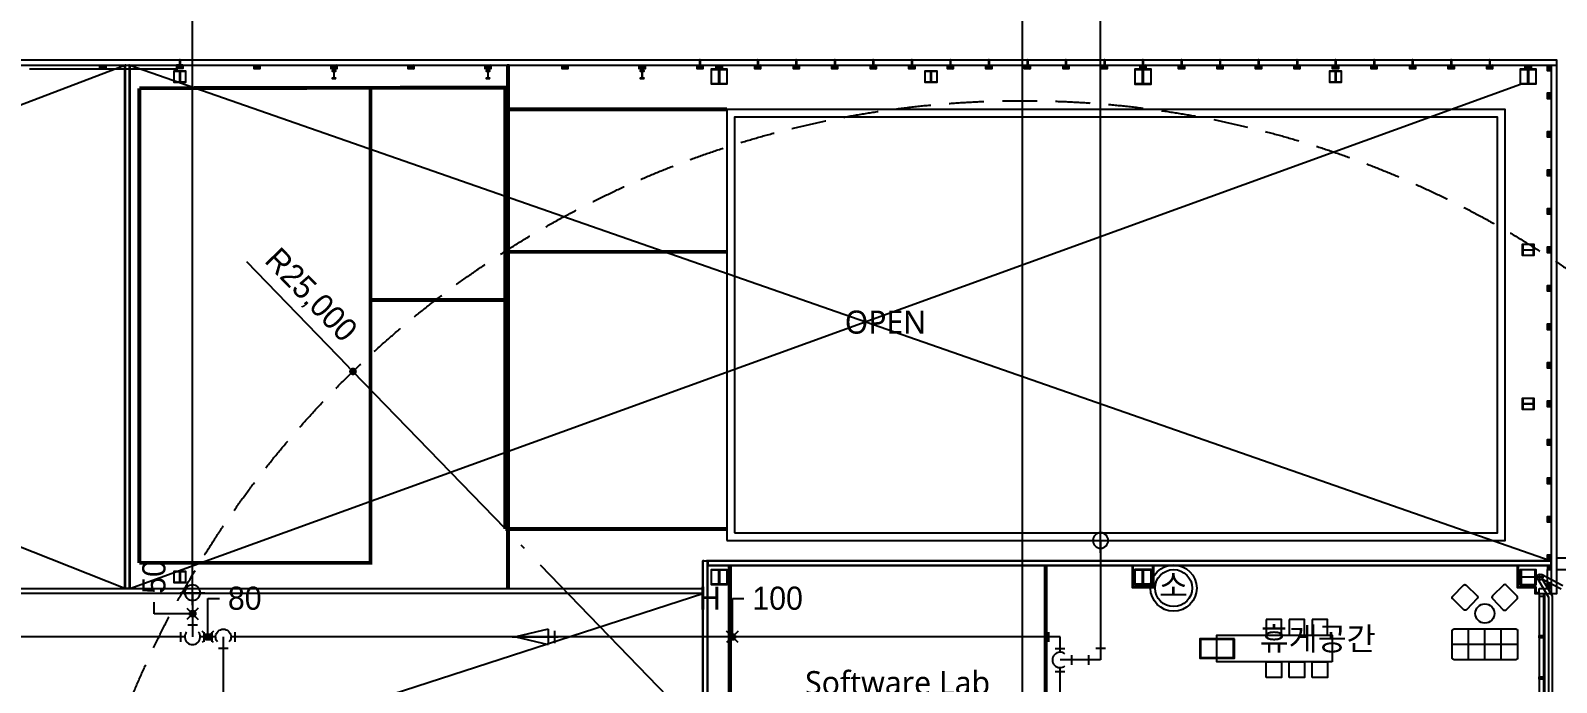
# Model space of a CAD drawing. Header units: millimetres. Extents: x 0 to 168200, y 0 to 118800.
# Drawn here: x 73648 to 113260, y 70187 to 87123 of the extents above; entities that cross this region are included whole.
import ezdxf
from ezdxf.enums import TextEntityAlignment as Align

# ---------------------------------------------------------------- set-up
doc = ezdxf.new("R2010")
doc.units = ezdxf.units.MM
doc.header["$LTSCALE"] = 200
for name, pattern in [('CEN-GAUN', [32.2, 30, -1, 0.2, -1]), ('CENTER', [50.8, 31.75, -6.35, 6.35, -6.35]), ('HID', [2.3, 1.5, -0.8]), ('HID2-GAUN', [3.75, 2.5, -1.25])]:
    doc.linetypes.add(name, pattern=pattern)
doc.layers.get('DEFPOINTS').update_dxf_attribs({"color": 137})
for name, color, linetype in [('AA-WAXM-FRAM', 7, 'Continuous'), ('AX', 2, 'Continuous'), ('BACK', 8, 'Continuous'), ('CEN', 1, 'CEN-GAUN'), ('H', 2, 'Continuous'), ('PIPE', 3, 'Continuous'), ('R', 1, 'Continuous'), ('TEXT', 2, 'Continuous'), ('메탈판넬-2', 8, 'Continuous')]:
    doc.layers.add(name, color=color, linetype=linetype)
doc.styles.add('ghs', font='')
doc.styles.add('돋움', font='')
doc.styles.add('스타일1', font='')
doc.styles.get('ghs').set_extended_font_data('Dotum')
doc.styles.get('돋움').set_extended_font_data('Dotum')
doc.styles.get('스타일1').set_extended_font_data('Malgun Gothic')
doc.dimstyles.new('M-200', dxfattribs={"dimscale": 200, "dimtxt": 3, "dimasz": 1, "dimexe": 1, "dimexo": 1, "dimgap": 1, "dimtad": 1, "dimdec": 0, "dimdsep": 46, "dimlunit": 6, "dimtxsty": '돋움', "dimblk": 'DOT', "dimcen": 1, "dimclrd": 256, "dimclre": 256, "dimclrt": 256, "dimazin": 0, "dimtfac": 1, "dimtdec": 0, "dimtix": 1, "dimtmove": 2, "dimatfit": 3, "dimldrblk": 'DOT', "dimfxl": 1, "dimtolj": 1, "dimtzin": 1, "dimlwd": -1, "dimlwe": -1, "dimarcsym": 0})

# ---------------------------------------------------------------- blocks, each defined once
blk = doc.blocks.new('f-004')
at = {"layer": 'PIPE', "color": 1, "linetype": 'CENTER'}
for p, q in [((-1.61, 0), (1.61, 0)), ((0, 1.61), (0, -1.61))]:
    blk.add_line(p, q, dxfattribs=at)
at = {"layer": 'PIPE', "color": 2}
blk.add_circle((0, 0), 1, dxfattribs=at)
blk = doc.blocks.new('a-018')
at = {"layer": 'AX'}
for p, q in [((-1.5, -0.63), (-1.5, 0.63)), ((0.63, 1.5), (-0.63, 1.5)), ((1.5, -0.63), (1.5, 0.63))]:
    blk.add_line(p, q, dxfattribs=at)
blk.add_arc((0, 0), 1, 140.9499, 39.0501, dxfattribs=at)
blk = doc.blocks.new('a-019')
at = {"layer": 'TEXT'}
h = blk.add_hatch(color=1, dxfattribs=at)
edge = h.paths.add_edge_path()
edge.add_arc((0, 0), 0.4, 0, 360)
at = {"layer": 'TEXT', "color": 1}
for p, q in [((-0.74, 0.74), (0.74, -0.74)), ((0.74, 0.74), (-0.74, -0.74))]:
    blk.add_line(p, q, dxfattribs=at)
blk.add_circle((0, 0), 0.4, dxfattribs=at)
blk = doc.blocks.new('c-011')
at = {"layer": 'AX'}
for p, q in [((0, 0), (-1, 4.2)), ((1, 4.2), (-1, 4.2)), ((0.8, 5), (-0.8, 5)), ((0, -0.5), (0, 5.5)), ((1, 4.2), (0, 0))]:
    blk.add_line(p, q, dxfattribs=at)
blk = doc.blocks.new('_DOT')
at = {"color": 0, "linetype": 'ByBlock'}
blk.add_line((-0.5, 0), (-1, 0), dxfattribs=at)
at = {"color": 0, "linetype": 'ByBlock', "const_width": 0.5}
blk.add_lwpolyline([(-0.25, 0, 1), (0.25, 0, 1)], format="xyb", close=True, dxfattribs=at)
blk = doc.blocks.new('*D840')
at = {"layer": 'CEN', "ltscale": 3}
for p, q in [((79258, 81120), (81880, 78411)), ((99402, 60300), (82019, 78267))]:
    blk.add_line(p, q, dxfattribs=at)
at = {"layer": 'DEFPOINTS', "color": 0}
for p in [(82019, 78267), (99402, 60300)]:
    blk.add_point(p, dxfattribs=at)
at = {"layer": 'CEN', "linetype": 'ByBlock', "xscale": 200, "yscale": 200, "zscale": 200, "rotation": 314.053847875248}
blk.add_blockref('_DOT', (82019, 78267), dxfattribs=at)
at = {"layer": 'CEN', "insert": (80901, 80226), "char_height": 600, "attachment_point": 5, "rotation": 314.0538, "style": '돋움'}
blk.add_mtext('\\A1;R25,000', dxfattribs=at)
blk = doc.blocks.new('2층 창문-1')
at = {"layer": 'BACK'}
for p, q in [((280985, 72465), (280985, 72405)), ((281135, 72465), (280985, 72465)), ((280985, 72405), (281111, 72405)), ((281111, 72405), (281111, 72465)), ((281111, 72435), (281135, 72435)), ((281135, 72435), (281135, 72465)), ((281111, 71350), (281135, 71350)), ((281111, 70275), (281135, 70275)), ((281111, 69200), (281135, 69200)), ((281111, 68125), (281135, 68125)), ((281111, 67050), (281135, 67050)), ((281111, 65975), (281135, 65975)), ((280985, 64930), (281111, 64930)), ((280985, 64870), (280985, 64930)), ((281135, 64870), (280985, 64870)), ((281111, 64930), (281111, 64870)), ((281111, 64900), (281135, 64900)), ((281135, 64900), (281135, 64870)), ((281285, 62930), (281285, 62870)), ((281435, 62930), (281285, 62930)), ((281285, 62870), (281411, 62870)), ((281411, 62870), (281411, 62930)), ((281411, 62900), (281435, 62900)), ((281435, 62900), (281435, 62930)), ((281411, 61900), (281435, 61900)), ((281411, 60900), (281435, 60900)), ((281411, 59900), (281435, 59900)), ((281411, 58900), (281435, 58900)), ((281411, 57900), (281435, 57900)), ((281411, 56900), (281435, 56900)), ((281411, 55900), (281435, 55900)), ((281411, 54900), (281435, 54900)), ((281411, 53900), (281435, 53900)), ((281411, 52900), (281435, 52900)), ((281411, 51900), (281435, 51900)), ((281411, 50900), (281435, 50900)), ((281411, 49900), (281435, 49900)), ((281411, 48900), (281435, 48900)), ((281411, 47900), (281435, 47900)), ((281411, 46900), (281435, 46900)), ((281411, 45900), (281435, 45900)), ((281411, 44900), (281435, 44900)), ((281411, 43900), (281435, 43900)), ((281411, 42900), (281435, 42900)), ((260670, 42615), (260730, 42615)), ((260670, 42465), (260670, 42615)), ((260730, 42489), (260670, 42489)), ((260700, 42465), (260670, 42465)), ((260700, 42489), (260700, 42465)), ((260730, 42615), (260730, 42489)), ((261700, 42489), (261700, 42465)), ((262700, 42489), (262700, 42465)), ((263700, 42489), (263700, 42465)), ((264700, 42489), (264700, 42465)), ((265700, 42489), (265700, 42465)), ((266700, 42489), (266700, 42465)), ((267700, 42489), (267700, 42465)), ((268700, 42489), (268700, 42465)), ((269700, 42489), (269700, 42465)), ((270700, 42489), (270700, 42465)), ((271700, 42489), (271700, 42465)), ((272700, 42489), (272700, 42465)), ((273140, 42615), (273140, 42489)), ((273200, 42615), (273140, 42615)), ((273140, 42489), (273200, 42489)), ((273170, 42489), (273170, 42465)), ((273170, 42465), (273200, 42465)), ((273200, 42465), (273200, 42615)), ((277199, 42615), (277259, 42615)), ((277199, 42465), (277199, 42615)), ((277259, 42489), (277199, 42489)), ((277229, 42465), (277199, 42465)), ((277229, 42489), (277229, 42465)), ((277259, 42615), (277259, 42489)), ((277700, 42489), (277700, 42465)), ((278700, 42489), (278700, 42465)), ((279700, 42489), (279700, 42465)), ((280700, 42489), (280700, 42465)), ((281242, 42615), (281284, 42615)), ((281368, 42489), (281242, 42615)), ((281284, 42615), (281284, 42657)), ((281284, 42657), (281410, 42531)), ((281410, 42489), (281368, 42489)), ((281410, 42531), (281410, 42489)), ((281410, 42489), (281434, 42465))]:
    blk.add_line(p, q, dxfattribs=at)
at = {"layer": 'BACK', "linetype": 'Continuous'}
for p, q in [((280985, 72405), (280985, 64930)), ((281285, 62930), (281285, 42615)), ((273140, 42615), (260730, 42615)), ((281284, 42615), (277199, 42615))]:
    blk.add_line(p, q, dxfattribs=at)
at = {"layer": 'BACK', "linetype": 'Continuous', "ltscale": 2}
for p, q in [((281111, 64900), (281111, 72435)), ((281135, 64900), (281135, 72435)), ((281410, 42489), (281410, 62930)), ((281434, 42465), (281434, 62900)), ((260700, 42489), (273170, 42489)), ((260700, 42465), (273170, 42465)), ((277199, 42489), (281410, 42489)), ((277228, 42465), (281434, 42465))]:
    blk.add_line(p, q, dxfattribs=at)
at = {"layer": 'BACK'}
for points in [[(280985, 71320), (280985, 71380), (281111, 71380), (281111, 71320)], [(280985, 70245), (280985, 70305), (281111, 70305), (281111, 70245)], [(280985, 69170), (280985, 69230), (281111, 69230), (281111, 69170)], [(280985, 68095), (280985, 68155), (281111, 68155), (281111, 68095)], [(280985, 67020), (280985, 67080), (281111, 67080), (281111, 67020)], [(280985, 65945), (280985, 66005), (281111, 66005), (281111, 65945)], [(281285, 61870), (281285, 61930), (281411, 61930), (281411, 61870)], [(281285, 60870), (281285, 60930), (281411, 60930), (281411, 60870)], [(281285, 59870), (281285, 59930), (281411, 59930), (281411, 59870)], [(281285, 58870), (281285, 58930), (281411, 58930), (281411, 58870)], [(281285, 57870), (281285, 57930), (281411, 57930), (281411, 57870)], [(281285, 56870), (281285, 56930), (281411, 56930), (281411, 56870)], [(281285, 55870), (281285, 55930), (281411, 55930), (281411, 55870)], [(281285, 54870), (281285, 54930), (281411, 54930), (281411, 54870)], [(281285, 53870), (281285, 53930), (281411, 53930), (281411, 53870)], [(281285, 52870), (281285, 52930), (281411, 52930), (281411, 52870)], [(281285, 51870), (281285, 51930), (281411, 51930), (281411, 51870)], [(281285, 50870), (281285, 50930), (281411, 50930), (281411, 50870)], [(281285, 49870), (281285, 49930), (281411, 49930), (281411, 49870)], [(281285, 48870), (281285, 48930), (281411, 48930), (281411, 48870)], [(281285, 47870), (281285, 47930), (281411, 47930), (281411, 47870)], [(281285, 46870), (281285, 46930), (281411, 46930), (281411, 46870)], [(281285, 45870), (281285, 45930), (281411, 45930), (281411, 45870)], [(281285, 44870), (281285, 44930), (281411, 44930), (281411, 44870)], [(281285, 43870), (281285, 43930), (281411, 43930), (281411, 43870)], [(281285, 42870), (281285, 42930), (281411, 42930), (281411, 42870)], [(261670, 42615), (261730, 42615), (261730, 42489), (261670, 42489)], [(262670, 42615), (262730, 42615), (262730, 42489), (262670, 42489)], [(263670, 42615), (263730, 42615), (263730, 42489), (263670, 42489)], [(264670, 42615), (264730, 42615), (264730, 42489), (264670, 42489)], [(265670, 42615), (265730, 42615), (265730, 42489), (265670, 42489)], [(266670, 42615), (266730, 42615), (266730, 42489), (266670, 42489)], [(267670, 42615), (267730, 42615), (267730, 42489), (267670, 42489)], [(268670, 42615), (268730, 42615), (268730, 42489), (268670, 42489)], [(269670, 42615), (269730, 42615), (269730, 42489), (269670, 42489)], [(270670, 42615), (270730, 42615), (270730, 42489), (270670, 42489)], [(271670, 42615), (271730, 42615), (271730, 42489), (271670, 42489)], [(272670, 42615), (272730, 42615), (272730, 42489), (272670, 42489)], [(277670, 42615), (277730, 42615), (277730, 42489), (277670, 42489)], [(278670, 42615), (278730, 42615), (278730, 42489), (278670, 42489)], [(279670, 42615), (279730, 42615), (279730, 42489), (279670, 42489)], [(280670, 42615), (280730, 42615), (280730, 42489), (280670, 42489)]]:
    blk.add_lwpolyline(points, close=True, dxfattribs=at)
blk = doc.blocks.new('x-stu-2Fcol')
at = {"layer": 'BACK'}
for points in [[(35850, -150), (35850, -135), (35977, -135, 0.414214), (35995, -117), (35995, 117, 0.414214), (35977, 135), (35850, 135), (35850, 150), (36150, 150), (36150, 135), (36023, 135, 0.414214), (36005, 117), (36005, -117, 0.414214), (36023, -135), (36150, -135), (36150, -150)], [(40050, -50), (40050, -41), (40016, -41, -0.414214), (40003, -28), (40003, 128, -0.414214), (40016, 141), (40050, 141), (40050, 150), (39950, 150), (39950, 141), (39984, 141, -0.414214), (39997, 128), (39997, -28, -0.414214), (39984, -41), (39950, -41), (39950, -50)], [(44050, -50), (44050, -41), (44016, -41, -0.414214), (44003, -28), (44003, 128, -0.414214), (44016, 141), (44050, 141), (44050, 150), (43950, 150), (43950, 141), (43984, 141, -0.414214), (43997, 128), (43997, -28, -0.414214), (43984, -41), (43950, -41), (43950, -50)], [(48050, -50), (48050, -41), (48016, -41, -0.414214), (48003, -28), (48003, 128, -0.414214), (48016, 141), (48050, 141), (48050, 150), (47950, 150), (47950, 141), (47984, 141, -0.414214), (47997, 128), (47997, -28, -0.414214), (47984, -41), (47950, -41), (47950, -50)], [(49800, -200), (49800, -179), (49972, -179, 0.414214), (49994, -157), (49994, 157, 0.414214), (49972, 179), (49800, 179), (49800, 200), (50200, 200), (50200, 179), (50028, 179, 0.414214), (50006, 157), (50006, -157, 0.414214), (50028, -179), (50200, -179), (50200, -200)], [(55350, -150), (55350, -135), (55477, -135, 0.414214), (55495, -117), (55495, 117, 0.414214), (55477, 135), (55350, 135), (55350, 150), (55650, 150), (55650, 135), (55523, 135, 0.414214), (55505, 117), (55505, -117, 0.414214), (55523, -135), (55650, -135), (55650, -150)], [(60798, -203), (60798, -179), (60970, -179, 0.414214), (60992, -157), (60992, 157, 0.414214), (60970, 179), (60798, 179), (60798, 203), (61202, 203), (61202, 179), (61030, 179, 0.414214), (61008, 157), (61008, -157, 0.414214), (61030, -179), (61202, -179), (61202, -203)], [(65850, -150), (65850, -135), (65977, -135, 0.414214), (65995, -117), (65995, 117, 0.414214), (65977, 135), (65850, 135), (65850, 150), (66150, 150), (66150, 135), (66023, 135, 0.414214), (66005, 117), (66005, -117, 0.414214), (66023, -135), (66150, -135), (66150, -150)], [(70800, -200), (70800, -179), (70972, -179, 0.414214), (70994, -157), (70994, 157, 0.414214), (70972, 179), (70800, 179), (70800, 200), (71200, 200), (71200, 179), (71029, 179, 0.414214), (71007, 157), (71007, -157, 0.414214), (71029, -179), (71200, -179), (71200, -200)], [(70850, -4350), (70865, -4350), (70865, -4477, 0.414214), (70883, -4495), (71117, -4495, 0.414214), (71135, -4477), (71135, -4350), (71150, -4350), (71150, -4650), (71135, -4650), (71135, -4523, 0.414214), (71117, -4505), (70883, -4505, 0.414214), (70865, -4523), (70865, -4650), (70850, -4650)], [(70850, -8350), (70865, -8350), (70865, -8477, 0.414214), (70883, -8495), (71117, -8495, 0.414214), (71135, -8477), (71135, -8350), (71150, -8350), (71150, -8650), (71135, -8650), (71135, -8523, 0.414214), (71117, -8505), (70883, -8505, 0.414214), (70865, -8523), (70865, -8650), (70850, -8650)], [(35850, -13150), (35850, -13135), (35977, -13135, 0.414214), (35995, -13117), (35995, -12883, 0.414214), (35977, -12865), (35850, -12865), (35850, -12850), (36150, -12850), (36150, -12865), (36023, -12865, 0.414214), (36005, -12883), (36005, -13117, 0.414214), (36023, -13135), (36150, -13135), (36150, -13150)], [(49800, -13200), (49800, -13179), (49972, -13179, 0.414214), (49994, -13157), (49994, -12843, 0.414214), (49972, -12821), (49800, -12821), (49800, -12800), (50200, -12800), (50200, -12821), (50028, -12821, 0.414214), (50006, -12843), (50006, -13157, 0.414214), (50028, -13179), (50200, -13179), (50200, -13200)], [(60798, -13179), (60969, -13179, 0.414214), (60991, -13157), (60991, -12843, 0.414214), (60969, -12821), (60798, -12821), (60798, -12793), (61202, -12793), (61202, -12821), (61031, -12821, 0.414214), (61009, -12843), (61009, -13157, 0.414214), (61031, -13179), (61202, -13179), (61202, -13207), (60798, -13207)], [(70800, -12800), (70821, -12800), (70821, -12971, 0.414214), (70843, -12993), (71157, -12993, 0.414214), (71179, -12971), (71179, -12800), (71200, -12800), (71200, -13200), (71179, -13200), (71179, -13028, 0.414214), (71157, -13006), (70843, -13006, 0.414214), (70821, -13028), (70821, -13200), (70800, -13200)]]:
    blk.add_lwpolyline(points, format="xyb", close=True, dxfattribs=at)
for points in [[(35850, 150), (36150, 150), (36150, -150), (35850, -150)], [(49800, 200), (50200, 200), (50200, -200), (49800, -200)], [(55350, 150), (55650, 150), (55650, -150), (55350, -150)], [(60798, 203), (61202, 203), (61202, -203), (60798, -203)], [(65850, 150), (66150, 150), (66150, -150), (65850, -150)], [(70800, 200), (71200, 200), (71200, -200), (70800, -200)], [(71150, -4350), (71150, -4650), (70850, -4650), (70850, -4350)], [(71150, -8350), (71150, -8650), (70850, -8650), (70850, -8350)], [(35850, -12850), (36150, -12850), (36150, -13150), (35850, -13150)], [(49800, -12800), (50200, -12800), (50200, -13200), (49800, -13200)], [(60798, -12793), (61202, -12793), (61202, -13207), (60798, -13207)], [(71200, -12800), (71200, -13200), (70800, -13200), (70800, -12800)]]:
    blk.add_lwpolyline(points, close=True, dxfattribs=at)
blk = doc.blocks.new('100x100')
at = {"layer": 'BACK'}
for p, q in [((-96, 96), (-5, 5)), ((-5, 96), (-96, 5)), ((-96, 96), (-5, 5)), ((-96, 96), (-5, 5)), ((-5, 96), (-96, 5)), ((-96, 96), (-5, 5)), ((-5, 96), (-96, 5)), ((-5, 96), (-96, 5))]:
    blk.add_line(p, q, dxfattribs=at)
for points in [[(-100, 0), (0, 0), (0, 100), (-100, 100)], [(-96, 5), (-5, 5), (-5, 96), (-96, 96)]]:
    blk.add_lwpolyline(points, close=True, dxfattribs=at)
blk = doc.blocks.new('%%P150RD')
at = {"layer": 'BACK'}
for p, q in [((-87.5, 0), (87.5, 0)), ((0, 87.5), (0, -87.5))]:
    blk.add_line(p, q, dxfattribs=at)
blk.add_circle((0, 0), 75, dxfattribs=at)
blk = doc.blocks.new('SQ-PIPE-100X100X4.5TS')
at = {"layer": 'BACK'}
for p, q in [((-71, 4), (71, 96)), ((71, 4), (-71, 96))]:
    blk.add_line(p, q, dxfattribs=at)
for points in [[(75, 0), (75, 100), (-75, 100), (-75, 0)], [(71, 4), (71, 96), (-71, 96), (-71, 4)]]:
    blk.add_lwpolyline(points, close=True, dxfattribs=at)
blk = doc.blocks.new('SQ-PIPE-100X100X4.5T')
at = {"layer": 'BACK'}
for p, q in [((-89, 8), (46, 8)), ((-89, -8), (46, -8))]:
    blk.add_line(p, q, dxfattribs=at)
blk.add_circle((-69, 0), 7.5, dxfattribs=at)
blk.add_arc((-102, 0), 15.1, 330.1372, 29.8628, dxfattribs=at)
blk = doc.blocks.new('X-PIPE-2f 하지')
at = {"layer": 'AA-WAXM-FRAM', "color": 8}
blk.add_line((32100, 200), (35950, 200), dxfattribs=at)
at = {"layer": 'AA-WAXM-FRAM', "rotation": 90}
for p, xscale in [((36000, 346), -1.000000000000006), ((49500, 346), -1.000000000000006), ((51000, 346), -1.000000000000006), ((52000, 346), -1.000000000000006), ((53000, 346), -1.000000000000006), ((54000, 346), -1.000000000000006), ((55000, 346), -1.000000000000006), ((56000, 346), -1.000000000000006), ((57000, 346), -1.000000000000006), ((58000, 346), -1.000000000000006), ((59000, 346), -1.000000000000006), ((60000, 346), -1.000000000000006), ((61000, 346), -1.000000000000004), ((62000, 346), -1.000000000000006), ((63000, 346), -1.000000000000006), ((64000, 346), -1.000000000000006), ((65000, 346), -1.000000000000006), ((66000, 346), -1.000000000000004), ((67000, 346), -1.000000000000006), ((68000, 346), -1.000000000000006), ((69000, 346), -1.000000000000006), ((70000, 346), -1.000000000000006)]:
    blk.add_blockref('SQ-PIPE-100X100X4.5T', p, dxfattribs=dict(at, xscale=xscale))
at = {"layer": '메탈판넬-2'}
for p, xscale, rotation in [((34000, 300), -1, 180), ((36000, 308), -1, 180), ((38000, 300), -1, 180), ((40000, 300), -1, 180), ((42000, 300), -1, 180), ((44000, 300), -1, 180), ((46000, 300), -1, 180), ((48000, 300), -1, 180), ((49500, 300), -1, 180), ((50000, 300), -1, 180), ((51000, 300), -1, 180), ((52000, 300), -1, 180), ((53000, 300), -1, 180), ((54000, 300), -1, 180), ((55000, 300), -1, 180), ((56000, 300), -1, 180), ((57000, 300), -1, 180), ((58000, 300), -1, 180), ((59000, 300), -1, 180), ((60000, 300), -1, 180), ((61000, 300), -1, 180), ((62000, 300), -1, 180), ((63000, 300), -1, 180), ((64000, 300), -1, 180), ((65000, 300), -1, 180), ((66000, 300), -1, 180), ((67000, 300), -1, 180), ((68000, 300), -1, 180), ((69000, 300), -1, 180), ((70000, 300), -1, 180), ((71000, 300), -1, 180), ((71600, 225), -1.000000000000002, 90), ((71600, -500), -1.000000000000004, 90), ((71600, -1500), -1.000000000000004, 90), ((71600, -2500), -1.000000000000004, 90), ((71600, -3500), -1.000000000000004, 90), ((71600, -4500), -1.000000000000004, 90), ((71600, -5500), -1.000000000000004, 90), ((71600, -6500), -1.000000000000004, 90), ((71600, -7500), -1.000000000000004, 90), ((71600, -8500), -1.000000000000004, 90), ((71600, -9500), -1.000000000000004, 90), ((71600, -10500), -1.000000000000004, 90), ((71600, -11500), -1.000000000000004, 90), ((71600, -12500), -1.000000000000004, 90), ((71600, -13225), -1.000000000000002, 90)]:
    blk.add_blockref('SQ-PIPE-100X100X4.5TS', p, dxfattribs=dict(at, xscale=xscale, rotation=rotation))

msp = doc.modelspace()

# ---------------------------------------------------------------- linework, layer by layer
at = {"layer": 'AX'}
for p, q in [((76854, 71972.1), (76854, 72272.1)), ((78251.9, 71372.6), (78251.9, 72372.6)), ((78251.9, 72372.6), (78551.9, 72372.6)), ((91866.9, 71372.6), (91866.9, 72372.6)), ((91866.9, 72372.6), (92166.9, 72372.6)), ((77854, 71972.1), (76854, 71972.1)), ((100075.5, 71498.6), (100075.5, 71246.6)), ((100249.5, 71072.6), (100501.5, 71072.6)), ((101550.8, 71072.6), (101298.8, 71072.6)), ((101124.8, 70646.6), (101124.8, 70898.6))]:
    msp.add_line(p, q, dxfattribs=at)
at = {"layer": 'BACK'}
for p, q in [((41225, 86225), (113260, 86225)), ((41725, 73125), (76100, 86225)), ((76100, 72625), (41725, 86225)), ((76225, 86225), (113125, 73350)), ((86022.1, 72625), (86022.1, 86225)), ((86072.1, 72625), (86072.1, 86225)), ((113125, 86225), (113125, 72490)), ((76225, 72625), (112325, 85725)), ((113025, 72725), (113025, 73124.5)), ((41225, 56350), (91100, 72500)), ((112810, 72625), (113125, 72625)), ((112810, 72490), (112810, 72625)), ((110976.6, 70778.5), (110976.6, 71578.5)), ((111401.6, 70778.5), (111401.6, 71578.5)), ((111826.6, 70778.5), (111826.6, 71578.5)), ((110551.6, 71178.5), (112251.6, 71178.5))]:
    msp.add_line(p, q, dxfattribs=at)
for points in [[(41090, 42490), (41090, 86360), (113260, 86360), (113260, 72490), (112810, 72490)], [(76100, 86225), (76225, 86225), (76225, 72625), (76100, 72625), (76100, 86225)], [(76125, 86225), (76125, 86221), (76104, 86221), (76104, 72629), (76221, 72629), (76221, 86221), (76200, 86221), (76200, 86225)], [(91100, 73350), (91225, 73350), (91225, 65425), (91100, 65425), (91100, 73350)], [(91125, 73350), (91125, 73346), (91104, 73346), (91104, 65429), (91221, 65429), (91221, 73346), (91200, 73346), (91200, 73350)], [(91225, 73225), (91225, 73350), (113125, 73350), (113125, 73225), (91225, 73225)], [(91225, 73287.5), (91229, 73287.5), (91229, 73229), (113121, 73229), (113121, 73346), (91229, 73346), (91229, 73287.5), (91225, 73287.5)], [(113260, 73425), (115625, 73425), (115625, 63925), (113260, 63925)], [(91825, 65750), (91775, 65750), (91775, 73225), (91825, 73225), (91825, 65750)], [(99975, 73225), (100025, 73225), (100025, 68400), (99975, 68400), (99975, 73225)], [(102800, 73225), (102800, 72650), (102250, 72650), (102250, 73225)], [(102787.5, 73225), (102787.5, 72662.5), (102262.5, 72662.5), (102262.5, 73225)], [(102775, 73225), (102775, 72675), (102275, 72675), (102275, 73225)], [(112810, 72490), (112710, 72490), (112710, 72650), (112250, 72650), (112250, 73225)], [(112810, 72502.5), (112722.5, 72502.5), (112722.5, 72662.5), (112262.5, 72662.5), (112262.5, 73225)], [(112735, 72675), (112275, 72675), (112275, 73225)], [(113424.6, 72700.4), (112869, 72989.1)], [(113260, 73125), (115325, 73125), (115325, 64225), (113260, 64225)], [(41225, 72500), (41225, 72625), (91100, 72625), (91100, 72500), (41225, 72500)], [(41225, 72562.5), (41229, 72562.5), (41229, 72504), (91096, 72504), (91096, 72621), (41229, 72621), (41229, 72562.5), (41225, 72562.5)], [(112810, 72515), (112735, 72515), (112735, 72675)], [(113060, 65975), (113060, 72399.1), (112785.1, 72864.9)], [(113378.5, 72611.6), (112881.1, 72870.1)], [(113160, 65975), (113160, 72426.4), (112891.3, 72881.8)], [(105724.6, 71819.8), (105724.6, 71419.8), (106124.6, 71419.8), (106124.6, 71819.8), (105724.6, 71819.8)], [(106320.6, 71819.8), (106320.6, 71419.8), (106720.6, 71419.8), (106720.6, 71819.8), (106320.6, 71819.8)], [(106916.6, 71819.8), (106916.6, 71419.8), (107316.6, 71419.8), (107316.6, 71819.8), (106916.6, 71819.8)], [(107439.3, 70719.8), (104439.3, 70719.8), (104439.3, 71419.8), (107439.3, 71419.8), (107439.3, 70719.8)], [(105724.6, 70319.8), (105724.6, 70719.8), (106124.6, 70719.8), (106124.6, 70319.8), (105724.6, 70319.8)], [(106320.6, 70319.8), (106320.6, 70719.8), (106720.6, 70719.8), (106720.6, 70319.8), (106320.6, 70319.8)], [(106916.6, 70319.8), (106916.6, 70719.8), (107316.6, 70719.8), (107316.6, 70319.8), (106916.6, 70319.8)]]:
    msp.add_lwpolyline(points, dxfattribs=at)
at = {"layer": 'BACK', "ltscale": 253}
for points in [[(86062.1, 72625), (86062.1, 72626.6), (86070.5, 72626.6), (86070.5, 86225), (86023.7, 86225), (86023.7, 72626.6), (86032.1, 72626.6), (86032.1, 72625)], [(91815, 65750), (91815, 65751.6), (91823.4, 65751.6), (91823.4, 73223.4), (91776.6, 73223.4), (91776.6, 65751.6), (91785, 65751.6), (91785, 65750)], [(99985, 73225), (99985, 73223.4), (99976.6, 73223.4), (99976.6, 68401.6), (100023.4, 68401.6), (100023.4, 73223.4), (100015, 73223.4), (100015, 73225)]]:
    msp.add_lwpolyline(points, dxfattribs=at)
at = {"layer": 'BACK', "linetype": 'HID2-GAUN', "const_width": 100}
for points in [[(85974.6, 74175), (85974.6, 85640.4), (76474.6, 85625)], [(76474.6, 73294.6), (82474.6, 73294.6), (82474.6, 85634.7)], [(76474.6, 73294.6), (76474.6, 85625)], [(85974.6, 85075), (91725, 85075)], [(85974.6, 81375), (86104, 81375)], [(85974.6, 81375), (91725, 81375)], [(82474.6, 80125), (85974.6, 80125)], [(85974.6, 74175), (91725, 74175)]]:
    msp.add_lwpolyline(points, dxfattribs=at)
at = {"layer": 'BACK'}
for points in [[(91725, 73875.3), (111925, 73875.3), (111925, 85075.3), (91725, 85075.3)], [(91925, 74075.3), (111725, 74075.3), (111725, 84875.3), (91925, 84875.3)], [(104898.4, 71319.8), (103998.4, 71319.8), (103998.4, 70819.8), (104898.4, 70819.8)], [(104878.4, 71299.8), (104018.4, 71299.8), (104018.4, 70839.8), (104878.4, 70839.8)]]:
    msp.add_lwpolyline(points, close=True, dxfattribs=at)
for points in [[(110915.7, 72715.1), (111202.4, 72436.1, -0.4142136), (111203.4, 72365.4), (110924.4, 72078.7, -0.4142136), (110853.7, 72077.8), (110567, 72356.7, -0.4142136), (110566.1, 72427.4), (110845, 72714.1, -0.4142136)], [(111887.5, 72715.1), (111600.9, 72436.1, 0.4142136), (111599.9, 72365.4), (111878.9, 72078.7, 0.4142136), (111949.6, 72077.8), (112236.2, 72356.7, 0.4142136), (112237.2, 72427.4), (111958.2, 72714.1, 0.4142136)], [(110601.6, 71578.5), (112201.6, 71578.5, -0.4142136), (112251.6, 71528.5), (112251.6, 70828.5, -0.4142136), (112201.6, 70778.5), (110601.6, 70778.5, -0.4142136), (110551.6, 70828.5), (110551.6, 71528.5, -0.4142136)]]:
    msp.add_lwpolyline(points, format="xyb", close=True, dxfattribs=at)
msp.add_circle((111401.6, 71978.5), 250, dxfattribs=at)
at = {"layer": 'CEN', "linetype": 'HID', "ltscale": 3}
msp.add_circle((99402.3, 60300), 25000, dxfattribs=at)
at = {"layer": 'H', "color": 1}
msp.add_circle((103322, 72639.6), 600, dxfattribs=at)
at = {"layer": 'H'}
msp.add_circle((103322, 72639.6), 480, dxfattribs=at)
at = {"layer": 'PIPE'}
for p, q in [((101424.8, 73875.4), (101424.8, 70772.6)), ((77854, 72520), (77854, 71372.6)), ((77654, 71372.6), (54792, 71372.6)), ((78453.6, 71372.6), (78054, 71372.6)), ((78653.6, 42825), (78653.6, 71372.6)), ((100375.5, 71372.6), (78853.6, 71372.6)), ((100375.5, 70972.6), (100375.5, 71372.6)), ((101424.8, 70772.6), (100375.5, 70772.6)), ((100375.5, 60822.2), (100375.5, 70572.6))]:
    msp.add_line(p, q, dxfattribs=at)
at = {"layer": 'R'}
for p, q in [((77854, 72520), (77854, 94417.7)), ((99402.3, 59822.2), (99402.3, 94417.7)), ((101424.8, 73875.4), (101424.8, 94417.7))]:
    msp.add_line(p, q, dxfattribs=at)

# ---------------------------------------------------------------- block references
at = {"layer": 'AX', "xscale": 200, "yscale": 200, "zscale": 200}
msp.add_blockref('a-018', (77854, 71372.6), dxfattribs=at)
at = {"layer": 'AX', "yscale": 200, "zscale": 200}
for p, xscale, rotation in [((78653.6, 71372.6), -200, 180), ((100375.5, 70772.6), 200, 270)]:
    msp.add_blockref('a-018', p, dxfattribs=dict(at, xscale=xscale, rotation=rotation))
at = {"layer": 'BACK'}
for name, p in [('X-PIPE-2f 하지', (41525, 85925)), ('x-stu-2Fcol', (41525, 85925)), ('2층 창문-1', (-168175, 25))]:
    msp.add_blockref(name, p, dxfattribs=at)
for name, p, rotation in [('%%P150RD', (112830, 72925), 180), ('100x100', (113125, 73224.5), 90), ('100x100', (113125, 72725), 90)]:
    msp.add_blockref(name, p, dxfattribs=dict(at, rotation=rotation))
at = {"layer": 'PIPE', "xscale": -200, "yscale": 200, "zscale": 200}
for name, p, rotation in [('f-004', (101424.8, 73875.4), 180), ('f-004', (77854, 72520), 180), ('c-011', (86246.9, 71372.6), 270)]:
    msp.add_blockref(name, p, dxfattribs=dict(at, rotation=rotation))
at = {"layer": 'TEXT', "xscale": 200, "yscale": 200, "zscale": 200}
msp.add_blockref('a-019', (77854, 71972.1), dxfattribs=at)
at = {"layer": 'TEXT', "xscale": 200, "yscale": 200, "zscale": 200, "rotation": 270}
for p in [(78251.9, 71372.6), (91866.9, 71372.6)]:
    msp.add_blockref('a-019', p, dxfattribs=at)

# ---------------------------------------------------------------- texts
at = {"layer": 'BACK', "linetype": 'Continuous', "style": '스타일1'}
msp.add_text('OPEN', height=600, dxfattribs=at).set_placement((95840.4, 79548.2), align=Align.MIDDLE_CENTER)
at = {"layer": 'BACK', "style": '스타일1'}
for s, p in [('휴게공간', (107059.5, 71323.3)), ('Software Lab', (96157.5, 70182.9))]:
    msp.add_text(s, height=600, dxfattribs=at).set_placement(p, align=Align.MIDDLE_CENTER)
at = {"layer": 'H', "color": 1, "style": 'ghs'}
msp.add_text('소', height=600, dxfattribs=at).set_placement((102942.8, 72405.8))
at = {"layer": 'TEXT', "style": '돋움'}
msp.add_text('50', height=600, rotation=90, dxfattribs=at).set_placement((77149.9, 72493))
for s, p in [('80', (78772.9, 72076.7)), ('100', (92387.8, 72076.7))]:
    msp.add_text(s, height=600, dxfattribs=at).set_placement(p)
msp.add_text('H', height=600, dxfattribs=at).set_placement((91565.2, 72076.7), align=Align.RIGHT)

# ---------------------------------------------------------------- dimensions: what is measured, and where the dimension line sits
at = {"layer": 'CEN', "linetype": 'HID', "ltscale": 3}
dim = msp.add_radius_dim(center=(99402.3, 60300), mpoint=(82019, 78267.2), dimstyle='M-200', dxfattribs=at)
dim.commit()
dim.dimension.update_dxf_attribs({"geometry": '*D840', "text_midpoint": (80900.8, 80225.7)})

doc.saveas('drawing.dxf')
